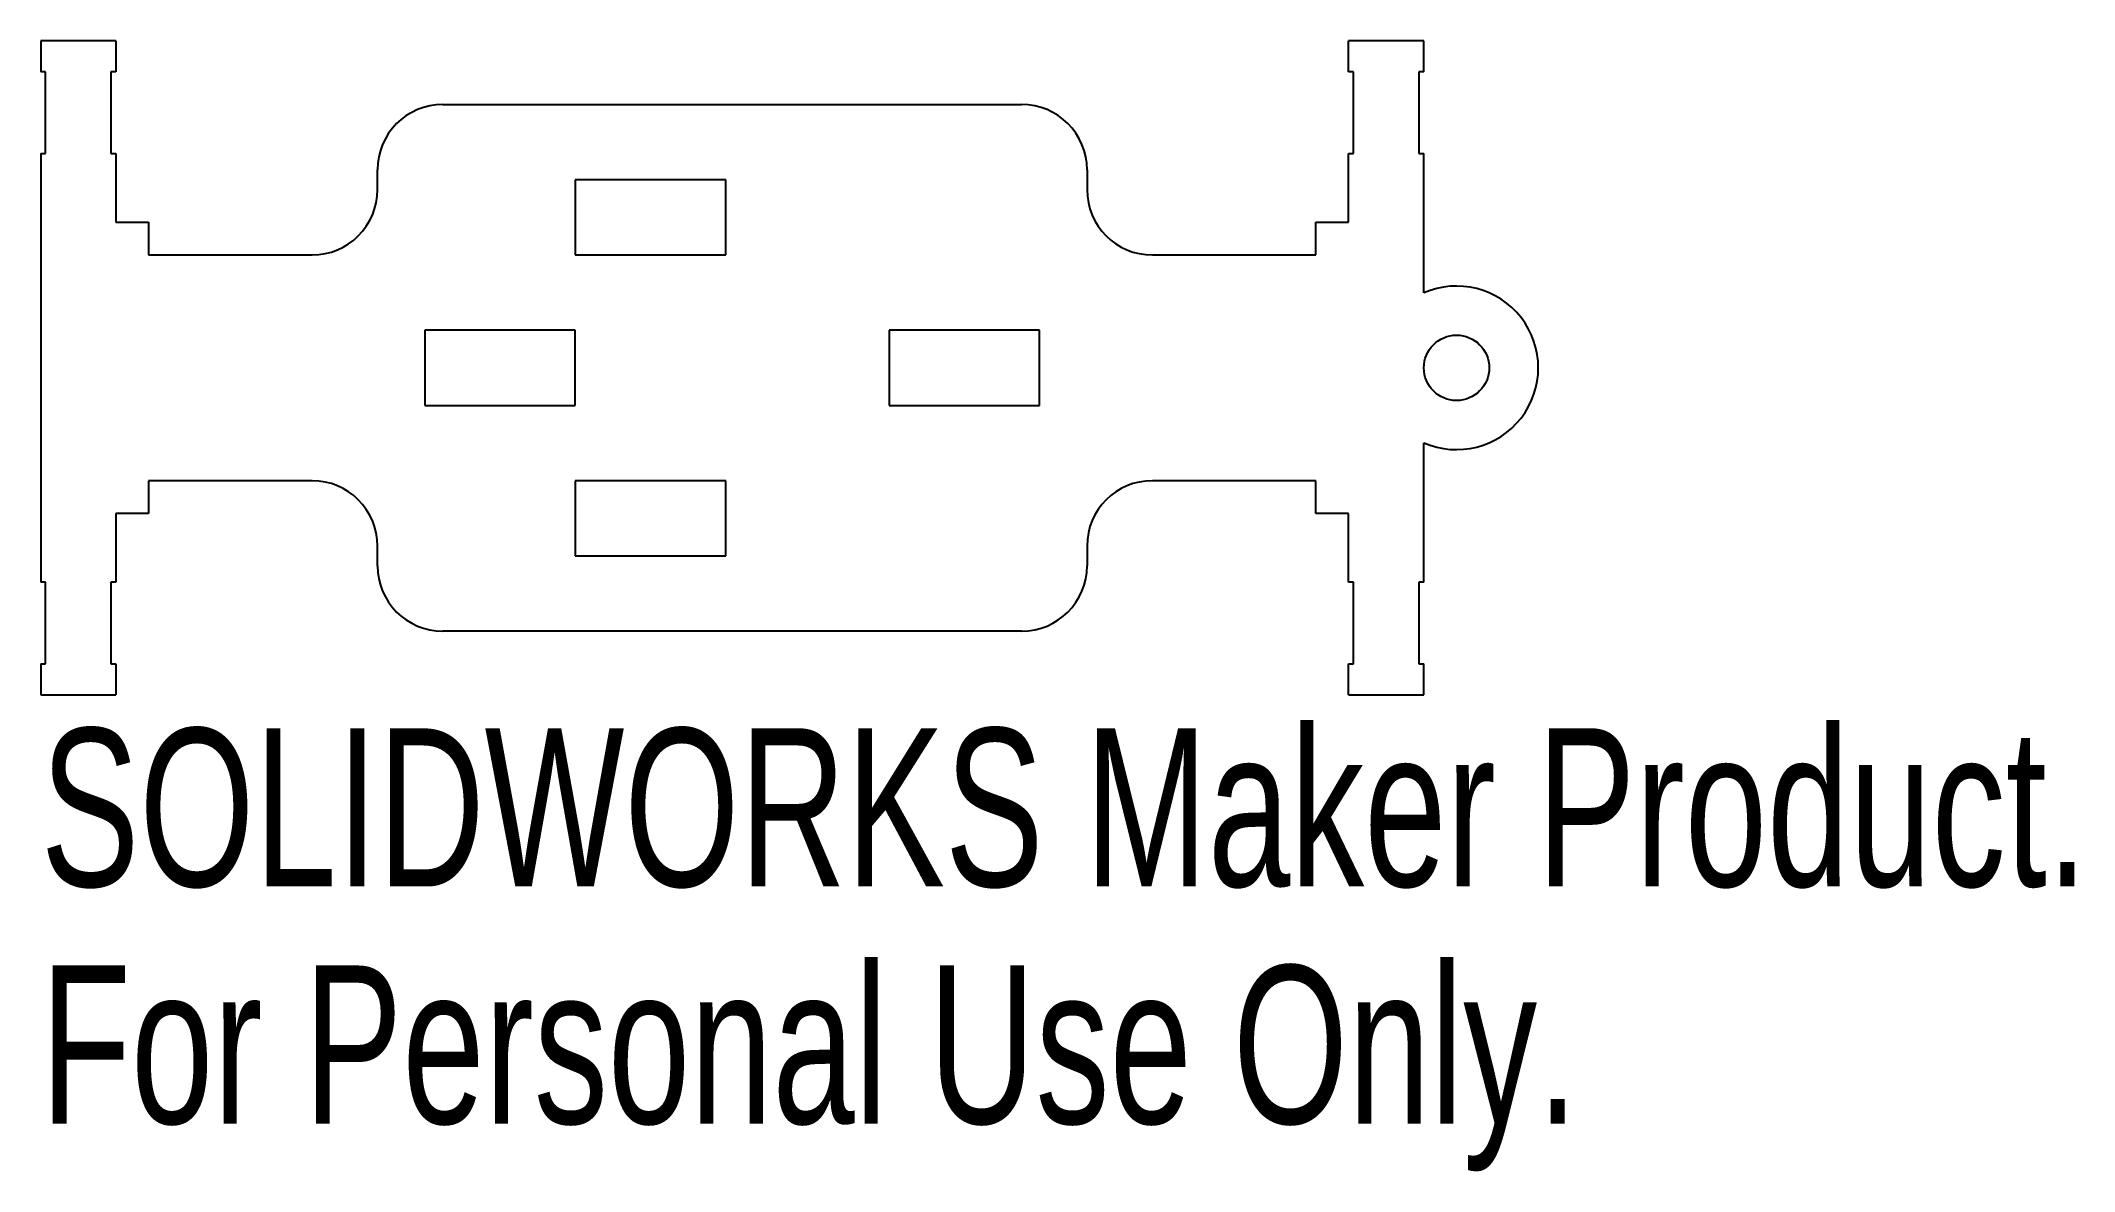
# Model space of a CAD drawing. Header units: millimetres. Extents: x -21.1 to 41, y -24.6 to 10.
import ezdxf

# ---------------------------------------------------------------- set-up
doc = ezdxf.new("R2010")
doc.units = ezdxf.units.MM
doc.styles.add('SLDTEXTSTYLE0', font='TXT', dxfattribs={"width": 0.7})

msp = doc.modelspace()

# ---------------------------------------------------------------- linework, layer by layer
at = {"color": 7, "linetype": 'Continuous', "lineweight": 25}
for p, q in [((-21.15, 10), (-21.15, 9.05)), ((-18.85, 10), (-21.15, 10)), ((-18.85, 10), (-18.85, 9.05)), ((18.85, 9.05), (18.85, 10)), ((21.15, 10), (18.85, 10)), ((21.15, 9.05), (21.15, 10)), ((-21, 9.05), (-21.15, 9.05)), ((-21, 6.55), (-21, 9.05)), ((-18.85, 9.05), (-19, 9.05)), ((-19, 9.05), (-19, 6.55)), ((19, 9.05), (18.85, 9.05)), ((19, 6.55), (19, 9.05)), ((21.15, 9.05), (21, 9.05)), ((21, 9.05), (21, 6.55)), ((-8.85, 8.05), (8.85, 8.05)), ((-21.15, 6.55), (-21.15, -6.55)), ((-21.15, 6.55), (-21, 6.55)), ((-19, 6.55), (-18.85, 6.55)), ((-18.85, 6.55), (-18.85, 4.45)), ((18.85, 4.45), (18.85, 6.55)), ((18.85, 6.55), (19, 6.55)), ((21, 6.55), (21.15, 6.55)), ((21.15, 2.291), (21.15, 6.55)), ((-10.85, 5.45), (-10.85, 6.05)), ((-0.2, 5.75), (-4.8, 5.75)), ((-4.8, 5.75), (-4.8, 3.45)), ((-0.2, 3.45), (-0.2, 5.75)), ((10.85, 6.05), (10.85, 5.45)), ((-18.85, 4.45), (-17.85, 4.45)), ((-17.85, 4.45), (-17.85, 3.45)), ((17.85, 3.45), (17.85, 4.45)), ((17.85, 4.45), (18.85, 4.45)), ((-17.85, 3.45), (-12.85, 3.45)), ((-4.8, 3.45), (-0.2, 3.45)), ((12.85, 3.45), (17.85, 3.45)), ((-4.8, 1.15), (-9.4, 1.15)), ((-9.4, 1.15), (-9.4, -1.15)), ((-4.8, -1.15), (-4.8, 1.15)), ((9.4, 1.15), (4.8, 1.15)), ((4.8, 1.15), (4.8, -1.15)), ((9.4, -1.15), (9.4, 1.15)), ((-9.4, -1.15), (-4.8, -1.15)), ((4.8, -1.15), (9.4, -1.15)), ((21.15, -6.55), (21.15, -2.291)), ((-12.85, -3.45), (-17.85, -3.45)), ((-17.85, -3.45), (-17.85, -4.45)), ((-0.2, -3.45), (-4.8, -3.45)), ((-4.8, -3.45), (-4.8, -5.75)), ((-0.2, -5.75), (-0.2, -3.45)), ((17.85, -3.45), (12.85, -3.45)), ((17.85, -4.45), (17.85, -3.45)), ((-17.85, -4.45), (-18.85, -4.45)), ((-18.85, -4.45), (-18.85, -6.55)), ((18.85, -4.45), (17.85, -4.45)), ((18.85, -6.55), (18.85, -4.45)), ((-10.85, -6.05), (-10.85, -5.45)), ((10.85, -5.45), (10.85, -6.05)), ((-4.8, -5.75), (-0.2, -5.75)), ((-21, -6.55), (-21.15, -6.55)), ((-21, -9.05), (-21, -6.55)), ((-18.85, -6.55), (-19, -6.55)), ((-19, -6.55), (-19, -9.05)), ((19, -6.55), (18.85, -6.55)), ((19, -9.05), (19, -6.55)), ((21.15, -6.55), (21, -6.55)), ((21, -6.55), (21, -9.05)), ((8.85, -8.05), (-8.85, -8.05)), ((-21.15, -9.05), (-21.15, -10)), ((-21.15, -9.05), (-21, -9.05)), ((-19, -9.05), (-18.85, -9.05)), ((-18.85, -9.05), (-18.85, -10)), ((18.85, -10), (18.85, -9.05)), ((18.85, -9.05), (19, -9.05)), ((21, -9.05), (21.15, -9.05)), ((21.15, -10), (21.15, -9.05)), ((-21.15, -10), (-18.85, -10)), ((18.85, -10), (21.15, -10))]:
    msp.add_line(p, q, dxfattribs=at)
msp.add_circle((22.15, 0), 1, dxfattribs=at)
for centre, radius, start, end in [((-8.85, 6.05), 2, 90, 180), ((8.85, 6.05), 2, 0, 90), ((-12.85, 5.45), 2, 270, 0), ((12.85, 5.45), 2, 180, 270), ((22.15, 0), 2.5, 246.42182, 113.57818), ((-12.85, -5.45), 2, 0, 90), ((12.85, -5.45), 2, 90, 180), ((-8.85, -6.05), 2, 180, 270), ((8.85, -6.05), 2, 270, 0)]:
    msp.add_arc(centre, radius, start, end, dxfattribs=at)

# ---------------------------------------------------------------- texts
at = {"color": 7, "linetype": 'Continuous', "char_height": 4.83362, "attachment_point": 1, "style": 'SLDTEXTSTYLE0'}
for s, insert in [('SOLIDWORKS Maker Product.', (-21.15, -11.02)), ('For Personal Use Only.', (-21.15, -18.27))]:
    msp.add_mtext(s, dxfattribs=dict(at, insert=insert))

doc.saveas('drawing.dxf')
